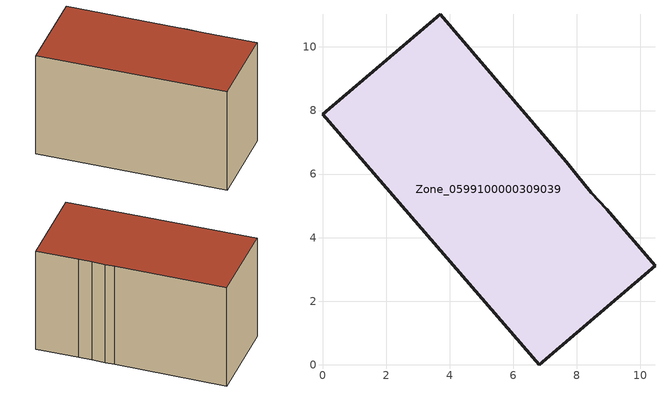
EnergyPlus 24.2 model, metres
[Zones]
Zone_0599100000309039
 floor ground (C_G): 8.94,4.89 10.46,3.11 6.82,0 0,7.88 3.7,11.03 7.67,6.38 7.99,6 8.46,5.42 z0
 wall outside (C_F): 0,7.88 6.82,0 10.46,3.11 8.94,4.89 8.46,5.42 7.99,6 7.67,6.38 3.7,11.03 0,7.88 z0:6.09
 roof outside (C_R): 8.94,4.89 8.46,5.42 7.99,6 7.67,6.38 3.7,11.03 0,7.88 6.82,0 10.46,3.11 z6.09
[BUILDING]
Pand.0599100000309039: North Axis=0; Terrain=City; Loads Convergence Tolerance Value=0.04; Temperature Convergence Tolerance Value=0.4; Solar Distribution=FullExterior; Maximum Number of Warmup Days=25; Minimum Number of Warmup Days=1
[Site:Location]
Rotterdam.The.Hague.AP_ZH_NLD Design_Conditions: Latitude=51.96; Longitude=4.45; Time Zone=1; Elevation=-4.5
[SITE:GROUNDTEMPERATURE:BUILDINGSURFACE]
18, 18, 18, 18, 18, 18, 18, 18, 18, 18, 18, 18
[MATERIAL] Thermal Absorptance=0.9; Solar Absorptance=0.7; Visible Absorptance=0.7
Name | Roughness | Thickness | Conductivity | Density | Specific Heat
G.TC.1946 | MediumSmooth | 0.15 | 1 | 540 | 1210
F.TC.1946 | Rough | 0.3 | 0.857143 | 1920 | 840
R.TC.1946 | MediumRough | 0.2 | 0.909091 | 1500 | 1000
[CONSTRUCTION]
C_G: G.TC.1946
C_F: F.TC.1946
C_R: R.TC.1946
[ZONE]
Zone_0599100000309039: Type=1; Multiplier=1; Ceiling Height=Autocalculate; Volume=Autocalculate; Floor Area=autocalculate; Part of Total Floor Area=Yes
[ZONEINFILTRATION:DESIGNFLOWRATE]
Infil_Zone_0599100000309039: Zone or ZoneList or Space or SpaceList=Zone_0599100000309039; Schedule=AlwaysOn; Design Flow Rate Calculation Method=Flow/Area; Flow Rate per Floor Area=0.003; Constant Term Coefficient=1; Temperature Term Coefficient=0; Velocity Term Coefficient=0; Velocity Squared Term Coefficient=0
[HVACTEMPLATE:ZONE:IDEALLOADSAIRSYSTEM]
Zone_0599100000309039: Maximum Heating Supply Air Temperature=50; Minimum Cooling Supply Air Temperature=13; Maximum Heating Supply Air Humidity Ratio=0.0156; Minimum Cooling Supply Air Humidity Ratio=0.0077; Heating Limit=NoLimit; Cooling Limit=NoLimit; Dehumidification Control Type=ConstantSensibleHeatRatio; Cooling Sensible Heat Ratio=0.7; Dehumidification Setpoint=60; Humidification Control Type=None; Humidification Setpoint=30; Outdoor Air Method=None; Outdoor Air Flow Rate per Person=0.00944; Outdoor Air Flow Rate per Zone Floor Area=0; Outdoor Air Flow Rate per Zone=0; Demand Controlled Ventilation Type=None; Outdoor Air Economizer Type=NoEconomizer; Heat Recovery Type=None; Sensible Heat Recovery Effectiveness=0.7; Latent Heat Recovery Effectiveness=0.65
[ZONECONTROL:THERMOSTAT]
ThermostatControl_Zone_0599100000309039: Zone or ZoneList=Zone_0599100000309039; Control Type Schedule=DualSetpointControlType; Control 1=Thermostat_Zone_0599100000309039; Temperature Difference Between Cutout And Setpoint=0
[THERMOSTATSETPOINT:DUALSETPOINT]
Thermostat_Zone_0599100000309039: Heating Setpoint Temperature Schedule=HeatingSetpoint_Zone_0599100000309039; Cooling Setpoint Temperature Schedule=CoolingSetpoint_Zone_0599100000309039
[SCHEDULE:COMPACT]
HeatingSetpoint_Zone_0599100000309039: Through: 12/31, For: AllDays, Until: 24:00, 21
CoolingSetpoint_Zone_0599100000309039: Through: 12/31, For: AllDays, Until: 24:00, 24
DualSetpointControlType: Through: 12/31, For: AllDays, Until: 24:00, 4
AlwaysOn: Through: 12/31, For: AllDays, Until: 24:00, 1
